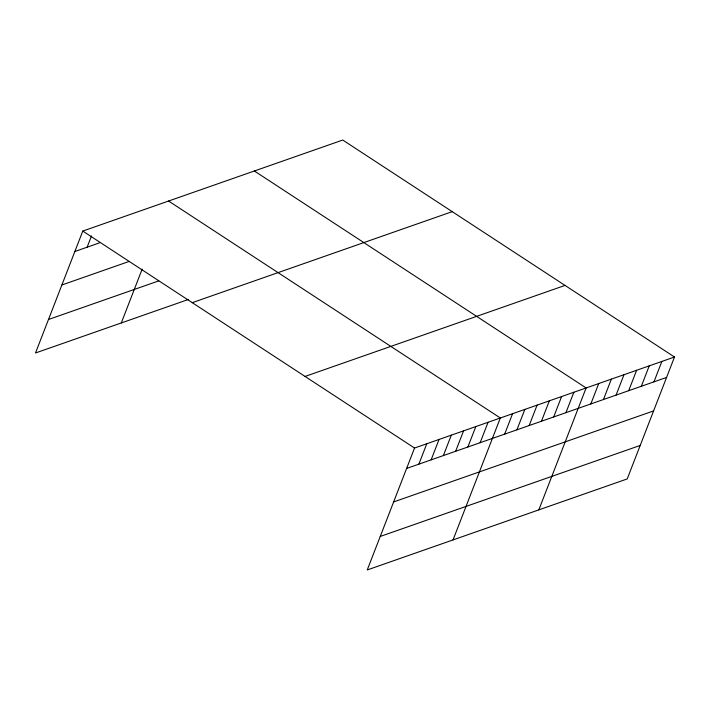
<?xml version="1.0" encoding="UTF-8"?>
<svg xmlns="http://www.w3.org/2000/svg" width="710" height="710" viewBox="0 0 710 710"><rect width="100%" height="100%" fill="white"/><g stroke="black" fill="none" stroke-linecap="round" stroke-linejoin="round"><path stroke-width="1.06" d="M674.5 357.015L414.533 448.037L367.248 569.952L627.214 478.93L674.5 357.015L342.752 140.048L82.786 231.07L35.5 352.985L188.691 299.354M87.126 247.195L91.483 235.968M121.286 322.952L142.151 269.152M418.873 464.162L426.79 443.741M431.121 459.867L439.046 439.454M443.377 455.58L451.303 435.159M455.634 451.285L463.559 430.872M467.89 446.998L475.815 426.577M480.146 442.703L488.063 422.29M453.033 539.919L500.319 417.995L168.581 201.028M504.659 434.121L512.576 413.708M516.916 429.834L524.832 409.413M529.172 425.538L537.088 405.126M541.428 421.252L549.345 400.83M553.685 416.956L561.601 396.544M565.932 412.67L573.857 392.248M538.819 509.878L586.114 387.962L254.366 170.995M590.818 403.954L598.734 383.542M603.447 399.535L611.363 379.113M616.076 395.115L623.992 374.694M628.696 390.695L636.621 370.274M641.325 386.275L649.242 365.854M653.954 381.856L661.871 361.434M74.87 251.491L99.382 242.909M61.876 284.985L129.282 261.386M48.493 319.491L158.791 280.876M192.268 302.664L452.234 211.642M305.06 376.433L565.027 285.411M406.617 468.449L666.583 377.427M393.624 501.943L653.591 410.921M380.232 536.458L640.198 445.436M82.786 231.07L414.533 448.037"/></g></svg>
